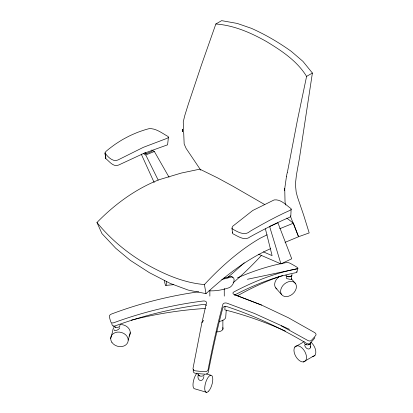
<?xml version="1.0" encoding="UTF-8"?>
<svg xmlns="http://www.w3.org/2000/svg" width="413" height="413" viewBox="0 0 413 413"><rect width="100%" height="100%" fill="white"/><g stroke="black" fill="none" stroke-linecap="round" stroke-linejoin="round"><path stroke-width="0.62" d="M198.359 374.431C196.17 380.972 203.082 383.166 203.903 376.486M286.24 276.953L286.359 278.155L287.102 278.708L291.568 279.606L291.692 275.063M209.856 296.116L209.871 290.349M284.578 190.729L284.733 188.338L285.047 202.231L285.77 204.998M225.044 306.24L224.832 309.843A325.919 237.108 41.4 0 1 285.404 331.076M290.793 216.288L291.15 208.725C286.147 205.168 280.835 198.978 274.118 199.933L252.746 210.48L232.658 226.298L231.967 228.121L232.509 232.973L232.958 233.81C238.1 236.329 244.641 241.202 250.082 236.892A206.02 126.977 -56.4 0 1 258.099 232.555A205.256 122.537 -58.3 0 1 265.9 228.487A205.013 118.149 -60.1 0 1 273.401 224.718A205.246 114.365 -61.7 0 1 280.628 221.285A205.886 110.689 -63.2 0 1 287.577 218.188L290.556 216.763L290.675 215.767M168.427 137.214L167.595 144.813L143.487 153.502L118.603 165.055C113.374 167.42 109.326 161.271 105.774 158.607L105.041 152.887L105.862 151.514L108.294 149.454A195.731 104.825 -63.4 0 1 115.258 144.235A195.013 108.624 -61.7 0 1 122.537 139.609A194.781 112.661 -59.9 0 1 130.069 135.634A195.003 116.383 -58.3 0 1 137.808 132.289A195.617 120.209 -56.6 0 1 145.748 129.574A196.609 124.194 -54.8 0 1 149.253 128.624C156.197 128.293 162.314 133.404 168.158 136.538L168.427 137.214L167.286 138.257L143.363 147.327L117.855 160.017C112.981 162.417 107.112 156.336 105.041 152.887L105.774 158.607L105.114 153.605M226.247 310.163L225.674 317.767A8.91 5.147 0 0 1 219.37 321.407M232.509 232.973L232.596 232.065M284.671 189.139L286.421 176.718M200.785 170.213L186.103 148.391L184.167 143.987L183.248 121.892L184.766 115.583L188.251 104.417L201.472 64.918L215.849 24L221.652 20.65L237.212 23.427L251.367 28.321A294.841 206.691 74 0 1 291.284 51.362L302.951 61.382L312.393 73.039L299.435 158.303L296.451 174.854L295.383 184.244L296.183 192.133L297.479 197.084L303.627 215.018L309.192 232.917L298.547 236.737L285.027 242.369M287.391 172.345L297.401 120.302L306.591 76.39L312.393 73.039M310.302 343.781C312.321 350.224 306.694 350.627 304.732 345.702L304.913 344.938M198.777 291.79A328.691 264.748 -16.1 0 0 111.556 314.004A2.824 1.626 -23 0 0 109.347 316.492A108.392 62.58 0 0 0 110.885 322.094A2.824 1.693 -23.2 0 0 113.936 322.692A328.691 265.383 -14.6 0 1 203.263 300.994A2.819 1.719 -2.9 0 1 206.474 302.853L201.916 322.651L193.021 368.35A2.824 2.272 -6.2 0 0 195.272 370.817A108.392 62.58 0 0 0 204.982 371.705A2.824 2.282 -3.5 0 0 208.064 369.723A328.691 43.99 -84.5 0 1 222.87 304.35A2.819 1.745 1.9 0 1 226.918 303.157L254.284 313.395L289.549 329.393M296.895 272.064L297.876 268.228M110.674 338.552L112.734 331.04A8.88 7.16 15.3 0 1 113.911 327.524M128.216 340.157L130.281 332.646M105.651 157.874L105.893 157.141M114.117 329.765C113.885 331.995 118.97 329.62 119.548 328.304L119.486 327.643M291.273 209.257L290.447 210.14A196.609 101.712 -64.7 0 0 287.577 211.461A195.617 105.17 -63.2 0 0 280.628 214.745A195.003 108.66 -61.7 0 0 273.401 218.384A194.781 112.253 -60.1 0 0 265.9 222.38A195.013 116.42 -58.3 0 0 258.099 226.701A195.731 120.632 -56.4 0 0 250.082 231.316C244.682 236.313 237.743 231.899 232.421 228.972L231.967 228.121M201.916 322.651L203.666 320.343M264.774 204.6L233.18 186.361L217.687 177.931L199.82 169.16L181.271 173.068L159.144 179.707A175.953 121.954 -63.7 0 0 96.967 222.514L101.944 233.577L115.743 248.27L130.338 260.386L149.434 272.699L170.254 283.432L188.127 290.06L205.989 293.648C225.379 275.946 246.344 259.379 270.515 248.709M294.794 347.09L304.216 341.654M303.374 361.948A8.88 5.126 60 0 0 303.374 349.388A8.88 5.126 60 0 0 293.953 350.229A8.88 5.126 60 0 0 303.374 361.948L314.985 355.247M267.159 234.791L260.345 238.136A175.953 78.687 -57 0 0 204.42 284.552C183.615 282.797 164.343 274.32 146.341 264.186C127.534 253.324 110.694 239.375 96.967 222.514M280.938 263.897L291.743 258.791L277.923 222.829L269.606 226.479L280.938 263.897L258.517 254.201M144.524 152.913L146.037 153.786L152.221 151.261M143.228 153.512L145.774 154.983L154.354 151.488L169.041 177.203M279.709 228.735L293.426 223.201L298.547 236.737L290.582 216.655M247.413 279.281L297.133 268.801A2.824 1.043 14.8 0 0 297.107 267.314A108.392 62.58 0 0 0 290.153 263.303A2.824 0.996 13.4 0 0 286.359 262.58A328.691 191.204 -59.6 0 0 237.516 277.846M165.737 285.398L173.79 284.66M215.849 24C234.037 25.348 250.81 32.699 266.504 41.553C281.712 50.804 297.05 60.907 306.591 76.39M206.448 373.951L210.769 375.221M206.737 392.35L195.003 388.896A8.88 3.294 -73.6 0 1 193.124 382.872A8.88 3.294 -73.6 0 1 197.016 373.084M297.133 268.801A328.691 188.328 -60.4 0 0 233.743 292.027A2.819 1.606 4 0 0 234.455 294.619L261.615 305.093L288.413 317.778L314.629 332.573A2.824 1.848 22.8 0 1 315.775 335.366A108.392 62.58 0 0 1 311.314 340.426A2.824 1.91 22.3 0 1 307.711 340.41L281.294 325.847M234.455 294.619L261.615 305.093M263.38 251.863L272.095 255.632L265.404 228.848M151.778 150.002L154.354 151.488M286.782 218.11L293.426 223.201M291.377 278.842L295.362 283.359A8.88 6.463 -41.4 0 1 288.511 296.25A8.88 6.463 -41.4 0 1 281.656 287.391A8.88 6.463 -41.4 0 1 295.362 283.359M275.678 287.866L281.656 294.645M291.387 279.023L291.692 279.451M145.479 152.665L146.037 153.786M145.774 154.983L158.179 180.078M141.231 154.075L154.183 182.567M204.42 284.552L205.989 293.648M310.199 346.125L310.37 347.214M224.249 288.424L224.269 296.116M222.875 320.116L222.875 329.337M286.354 176.749A62.446 26.447 -68 0 1 287.329 172.366M120.219 324.551A8.88 7.16 15.3 0 1 128.758 328.428A8.88 7.16 15.3 0 1 129.104 336.161M166.434 281.651A8.88 1.136 84.8 0 1 164.348 280.334M276.937 288.997A8.88 6.463 -41.4 0 1 279.627 276.338M310.937 342.212A8.88 5.126 60 0 1 315.754 350.978A8.88 5.126 60 0 1 312.687 356.574M291.242 275.869A2.824 1.631 0 0 1 290.153 276.431M289.704 276.534A2.824 1.631 0 0 1 286.359 275.719M309.543 344.21A2.824 1.631 0 0 1 308.738 344.535M306.363 344.535A2.824 1.631 0 0 1 305.553 344.21M199.897 375.799A2.824 1.631 0 0 1 198.813 375.236M115.847 327.153A2.824 1.631 0 0 1 114.984 326.874M314.794 337.607A2.824 1.848 22.8 0 1 314.536 338.257A106.998 61.774 0 0 1 310.06 343.327A2.824 1.91 22.3 0 1 306.461 343.317A324.458 236.948 40.9 0 0 226.918 306.622A2.819 1.745 1.9 0 0 222.87 307.809A324.458 43.422 -84.5 0 0 208.297 372.19A2.824 2.282 -3.5 0 1 205.209 374.173A106.998 61.774 0 0 1 195.478 373.28A2.824 2.272 -6.3 0 1 193.227 370.812A324.458 39.462 -85 0 1 193.46 369.506M111.655 323.374A106.998 61.774 0 0 0 112.269 325.243A2.824 1.693 -23.2 0 0 115.32 325.836A324.458 261.966 -14.6 0 1 203.263 304.458A2.819 1.719 -3 0 1 206.366 305.522M296.694 271.62A2.824 1.043 14.8 0 1 296.152 272.642A324.458 185.902 -60.4 0 0 234.316 295.187M237.49 295.775A325.919 188.168 -60 0 1 282.802 275.456M310.731 342.955A3.185 1.838 0 0 1 307.716 344.886A3.185 1.838 0 0 1 304.371 343.146M204.321 374.632A3.185 1.838 0 0 1 200.682 376.16A3.185 1.838 0 0 1 198.034 374.059M131.308 320.168A325.919 262.838 -15.3 0 1 205.411 308.454M119.904 325.32A3.185 1.838 0 0 1 117.256 327.421A3.185 1.838 0 0 1 113.616 325.893M291.95 274.5A3.185 1.838 0 0 1 289.699 276.751A3.185 1.838 0 0 1 285.801 275.45M222.875 327.54A6.014 3.474 0 0 1 216.742 331.902M261.264 255.564A237.16 136.925 -60 0 1 233.169 282.75M244.217 262.771A259.163 149.63 -60 0 1 227.073 277.918M232.643 277.417A6.004 3.464 -60 0 0 229.767 276.591A171.87 99.228 -60 0 1 223.376 278.3M209.112 290.788A101.753 58.744 -60 0 0 228.998 287.747A6.004 3.464 -60 0 0 234.021 281.046A6.004 3.464 -60 0 0 230.728 277.149A171.87 99.228 -60 0 1 221.766 279.415M182.381 129.243L182.324 131.695A73.499 18.921 -79.1 0 1 182.381 129.243M111.851 342.284A8.88 7.16 15.3 0 0 127.044 343.673A8.88 7.16 15.3 0 0 119.445 332.104A8.88 7.16 15.3 0 0 111.851 342.284M208.756 391.039A8.88 3.294 -73.6 0 0 212.246 376.202A8.88 3.294 -73.6 0 0 205.261 384.116A8.88 3.294 -73.6 0 0 208.756 391.039"/></g></svg>
